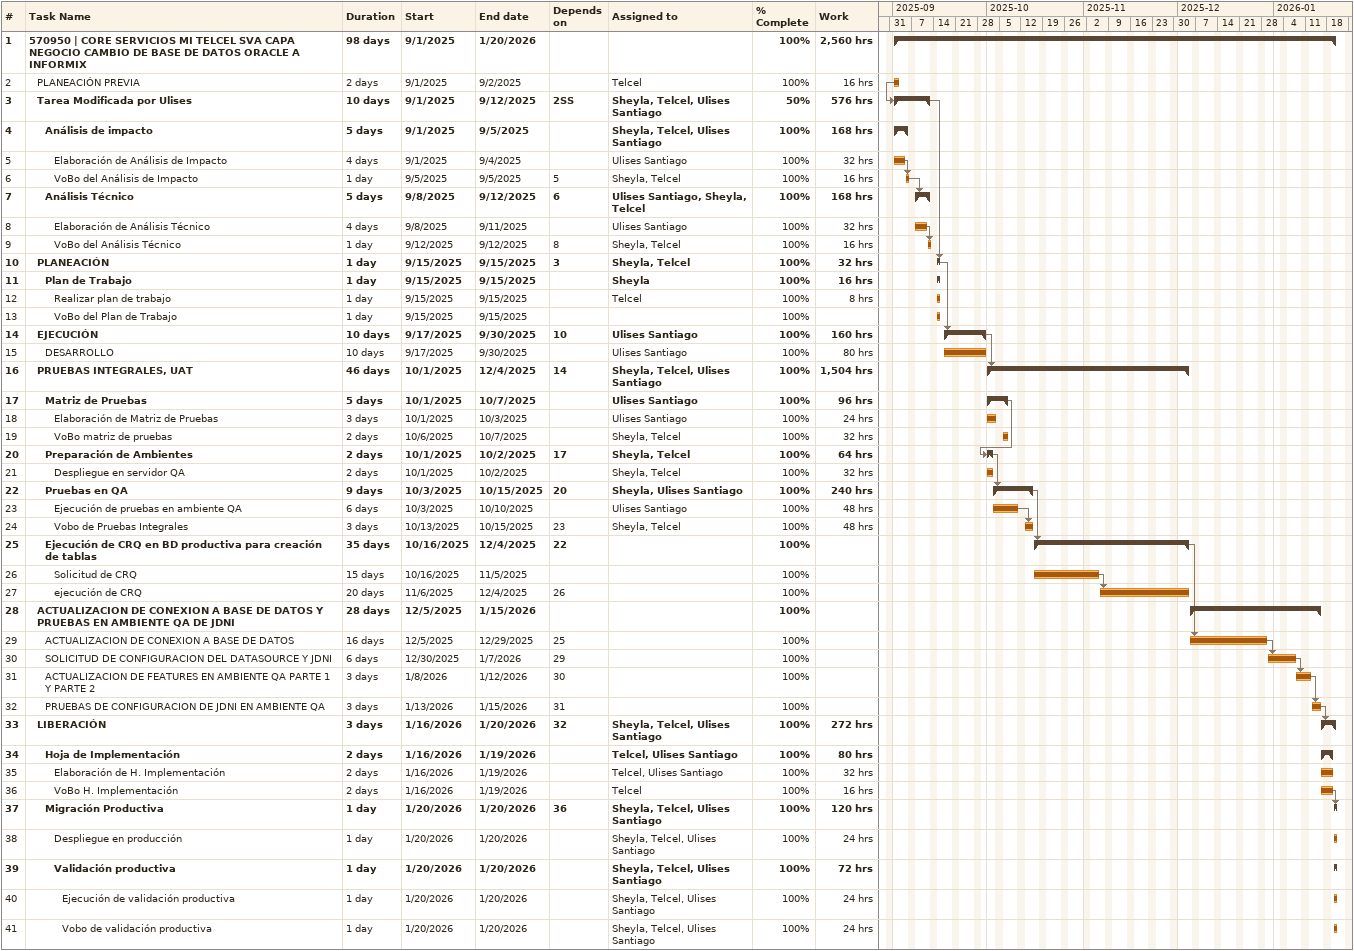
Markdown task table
| ID | Level | Task | Duration | Start | Finish | Predecessors | Resources | % complete | Work (h) |
|---|---|---|---|---|---|---|---|---|---|
| 1 | 1 | **570950 \| CORE SERVICIOS MI TELCEL SVA CAPA NEGOCIO CAMBIO DE BASE DE DATOS ORACLE A INFORMIX** | 98d | 2025-09-01 | 2026-01-20 |  |  | 100 | 2560 |
| 2 | 2 | PLANEACIÓN PREVIA | 2d | 2025-09-01 | 2025-09-02 |  | Telcel | 100 | 16 |
| 3 | 2 | **Tarea Modificada por Ulises** | 10d | 2025-09-01 | 2025-09-12 | 2SS | Sheyla, Telcel, Ulises Santiago | 50 | 576 |
| 4 | 3 | **Análisis de impacto** | 5d | 2025-09-01 | 2025-09-05 |  | Sheyla, Telcel, Ulises Santiago | 100 | 168 |
| 5 | 4 | Elaboración de Análisis de Impacto | 4d | 2025-09-01 | 2025-09-04 |  | Ulises Santiago | 100 | 32 |
| 6 | 4 | VoBo del Análisis de Impacto | 1d | 2025-09-05 | 2025-09-05 | 5 | Sheyla, Telcel | 100 | 16 |
| 7 | 3 | **Análisis Técnico** | 5d | 2025-09-08 | 2025-09-12 | 6 | Ulises Santiago, Sheyla, Telcel | 100 | 168 |
| 8 | 4 | Elaboración de Análisis Técnico | 4d | 2025-09-08 | 2025-09-11 |  | Ulises Santiago | 100 | 32 |
| 9 | 4 | VoBo del Análisis Técnico | 1d | 2025-09-12 | 2025-09-12 | 8 | Sheyla, Telcel | 100 | 16 |
| 10 | 2 | **PLANEACIÓN** | 1d | 2025-09-15 | 2025-09-15 | 3 | Sheyla, Telcel | 100 | 32 |
| 11 | 3 | **Plan de Trabajo** | 1d | 2025-09-15 | 2025-09-15 |  | Sheyla | 100 | 16 |
| 12 | 4 | Realizar plan de trabajo | 1d | 2025-09-15 | 2025-09-15 |  | Telcel | 100 | 8 |
| 13 | 4 | VoBo del Plan de Trabajo | 1d | 2025-09-15 | 2025-09-15 |  |  | 100 |  |
| 14 | 2 | **EJECUCIÓN** | 10d | 2025-09-17 | 2025-09-30 | 10 | Ulises Santiago | 100 | 160 |
| 15 | 3 | DESARROLLO | 10d | 2025-09-17 | 2025-09-30 |  | Ulises Santiago | 100 | 80 |
| 16 | 2 | **PRUEBAS INTEGRALES, UAT** | 46d | 2025-10-01 | 2025-12-04 | 14 | Sheyla, Telcel, Ulises Santiago | 100 | 1504 |
| 17 | 3 | **Matriz de Pruebas** | 5d | 2025-10-01 | 2025-10-07 |  | Ulises Santiago | 100 | 96 |
| 18 | 4 | Elaboración de Matriz de Pruebas | 3d | 2025-10-01 | 2025-10-03 |  | Ulises Santiago | 100 | 24 |
| 19 | 4 | VoBo matriz de pruebas | 2d | 2025-10-06 | 2025-10-07 |  | Sheyla, Telcel | 100 | 32 |
| 20 | 3 | **Preparación de Ambientes** | 2d | 2025-10-01 | 2025-10-02 | 17 | Sheyla, Telcel | 100 | 64 |
| 21 | 4 | Despliegue en servidor QA | 2d | 2025-10-01 | 2025-10-02 |  | Sheyla, Telcel | 100 | 32 |
| 22 | 3 | **Pruebas en QA** | 9d | 2025-10-03 | 2025-10-15 | 20 | Sheyla, Ulises Santiago | 100 | 240 |
| 23 | 4 | Ejecución de pruebas en ambiente QA | 6d | 2025-10-03 | 2025-10-10 |  | Ulises Santiago | 100 | 48 |
| 24 | 4 | Vobo de Pruebas Integrales | 3d | 2025-10-13 | 2025-10-15 | 23 | Sheyla, Telcel | 100 | 48 |
| 25 | 3 | **Ejecución de CRQ en BD productiva para creación de tablas** | 35d | 2025-10-16 | 2025-12-04 | 22 |  | 100 |  |
| 26 | 4 | Solicitud de CRQ | 15d | 2025-10-16 | 2025-11-05 |  |  | 100 |  |
| 27 | 4 | ejecución de CRQ | 20d | 2025-11-06 | 2025-12-04 | 26 |  | 100 |  |
| 28 | 2 | **ACTUALIZACION DE CONEXION A BASE DE DATOS Y PRUEBAS EN AMBIENTE QA DE JDNI** | 28d | 2025-12-05 | 2026-01-15 |  |  | 100 |  |
| 29 | 3 | ACTUALIZACION DE CONEXION A BASE DE DATOS | 16d | 2025-12-05 | 2025-12-29 | 25 |  | 100 |  |
| 30 | 3 | SOLICITUD DE CONFIGURACION DEL DATASOURCE Y JDNI | 6d | 2025-12-30 | 2026-01-07 | 29 |  | 100 |  |
| 31 | 3 | ACTUALIZACION DE FEATURES EN AMBIENTE QA PARTE 1 Y PARTE 2 | 3d | 2026-01-08 | 2026-01-12 | 30 |  | 100 |  |
| 32 | 3 | PRUEBAS DE CONFIGURACION DE JDNI EN AMBIENTE QA | 3d | 2026-01-13 | 2026-01-15 | 31 |  | 100 |  |
| 33 | 2 | **LIBERACIÓN** | 3d | 2026-01-16 | 2026-01-20 | 32 | Sheyla, Telcel, Ulises Santiago | 100 | 272 |
| 34 | 3 | **Hoja de Implementación** | 2d | 2026-01-16 | 2026-01-19 |  | Telcel, Ulises Santiago | 100 | 80 |
| 35 | 4 | Elaboración de H. Implementación | 2d | 2026-01-16 | 2026-01-19 |  | Telcel, Ulises Santiago | 100 | 32 |
| 36 | 4 | VoBo H. Implementación | 2d | 2026-01-16 | 2026-01-19 |  | Telcel | 100 | 16 |
| 37 | 3 | **Migración Productiva** | 1d | 2026-01-20 | 2026-01-20 | 36 | Sheyla, Telcel, Ulises Santiago | 100 | 120 |
| 38 | 4 | Despliegue en producción | 1d | 2026-01-20 | 2026-01-20 |  | Sheyla, Telcel, Ulises Santiago | 100 | 24 |
| 39 | 4 | **Validación productiva** | 1d | 2026-01-20 | 2026-01-20 |  | Sheyla, Telcel, Ulises Santiago | 100 | 72 |
| 40 | 5 | Ejecución de validación productiva | 1d | 2026-01-20 | 2026-01-20 |  | Sheyla, Telcel, Ulises Santiago | 100 | 24 |
| 41 | 5 | Vobo de validación productiva | 1d | 2026-01-20 | 2026-01-20 |  | Sheyla, Telcel, Ulises Santiago | 100 | 24 |
